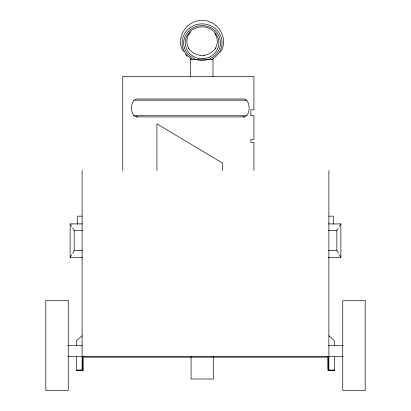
<?xml version="1.0" encoding="UTF-8"?>
<svg xmlns="http://www.w3.org/2000/svg" width="411" height="411" viewBox="0 0 411 411"><rect width="100%" height="100%" fill="white"/><g stroke="black" fill="none" stroke-linecap="round" stroke-linejoin="round"><path stroke-width="0.62" d="M82.996 356.26L82.965 370.229L82.092 370.229M82.935 356.399L82.878 370.229L76.59 370.219L76.59 356.738M133.909 100.186C130.647 104.677 130.647 111.232 133.909 115.727L136.416 116.93L244.185 116.93L246.692 115.727C249.955 111.232 249.955 104.677 246.692 100.186L244.185 98.984L136.416 98.984L133.909 100.186L246.692 100.186M220.363 52.187C229.667 39.066 217.707 19.671 202.078 20.55C186.769 19.713 174.757 38.408 183.429 51.57M82.668 257.348L70.137 257.348L71.694 254.748M72.588 253.258L74.15 250.659L74.15 230.597L72.588 227.997M338.412 253.258L336.85 250.659L336.85 230.597L338.412 227.997M328.332 223.908L340.863 223.908L339.306 226.507M190.992 31.683L188.505 34.755L188.865 34.144C186.183 38.48 186.183 44.254 188.865 48.596L188.505 47.979C190.976 52.012 195.359 54.694 200.034 55.279M82.113 335.766L76.59 340.683L76.59 345.178M136.416 116.93L137.418 116.447M204.123 55.279C208.793 54.694 213.181 52.012 215.652 47.979L215.287 48.596C217.974 44.254 217.974 38.48 215.287 34.144M200.157 55.613L204.642 55.613M190.54 59.395L212.975 59.395M133.909 115.727L246.692 115.727M82.113 216.165L77.628 216.165L77.628 224.267M328.887 216.165L333.372 216.165L333.372 224.267M70.137 257.348L70.137 223.908L82.668 223.908M74.15 230.597L82.38 230.597M328.62 230.597L336.85 230.597M74.15 250.659L82.38 250.659M328.62 250.659L336.85 250.659M328.332 257.348L340.863 257.348L340.863 223.908M67.774 345.358L82.457 345.358M328.543 345.358L343.226 345.358M67.774 356.578L84.373 356.578M326.627 356.578L343.226 356.578M82.118 356.794L328.882 356.794M84.435 357.077L326.565 357.077M328.908 370.229L328.035 370.229L328.004 356.26M243.184 116.447L244.185 116.93M328.887 335.766L334.41 340.683L334.41 345.178M185.325 54.36L187.149 56.328M214.516 33.142L215.652 34.755M340.863 257.348L339.306 254.748M70.137 223.908L71.694 226.507M328.065 356.399L328.122 370.229L334.41 370.219L334.41 356.738M328.882 170.611L328.887 370.229M253.936 170.524L253.936 142.396L250.874 142.396L250.874 139.416L253.936 139.416L253.936 115.604L250.874 115.604L250.874 109.783L253.936 109.783L253.936 76.318L122.776 76.318L122.776 170.524M222.628 170.678L222.628 163.116L156.925 123.886L156.925 170.452M213.484 356.686L213.484 379.014L191.053 379.014L191.053 356.686M212.975 58.824L212.975 76.79M190.54 58.824L190.54 76.79M82.118 170.611L82.113 370.229M192.096 59.158A19.964 18.916 0 0 1 186.784 30.62A19.964 18.916 0 0 1 217.373 30.62A19.964 18.916 0 0 1 212.061 59.158M82.965 370.213L76.59 370.219L82.965 370.229M334.41 370.224L328.035 370.229L334.41 370.219M68.257 300.718L45.827 300.718L45.827 390.45L68.257 390.45L68.257 300.718M365.173 300.718L342.743 300.718L342.743 390.45L365.173 390.45L365.173 300.718M190.879 56.826A18.397 17.426 0 0 0 220.317 45.272A18.397 17.426 0 0 0 195.04 26.895A18.397 17.426 0 0 0 190.879 56.826M193.663 56.584A16.825 15.942 0 0 0 218.904 42.78A16.825 15.942 0 0 0 193.663 28.976A16.825 15.942 0 0 0 193.663 56.584"/></g></svg>
